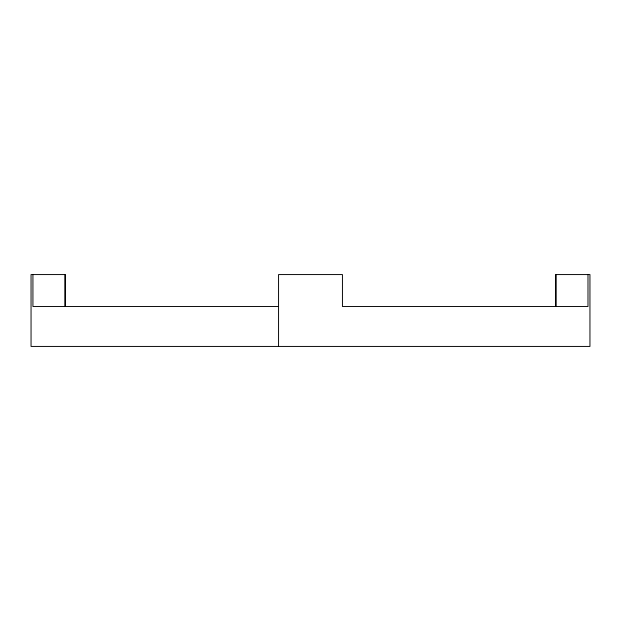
<?xml version="1.0" encoding="UTF-8"?>
<svg xmlns="http://www.w3.org/2000/svg" width="621" height="621" viewBox="0 0 621 621"><rect width="100%" height="100%" fill="white"/><g stroke="black" fill="none" stroke-linecap="round" stroke-linejoin="round"><path stroke-width="0.93" d="M278.557 306.51L32.929 306.51L32.929 274.567M587.986 274.567L587.986 306.51L342.443 306.51L342.443 274.567L278.557 274.567L278.557 346.433M555.911 274.567L555.911 306.51M555.811 306.51L555.811 274.567L589.95 274.567L589.95 346.433L31.05 346.433L31.05 274.567L65.189 274.567L65.189 306.51M65.089 274.567L65.089 306.51"/></g></svg>
